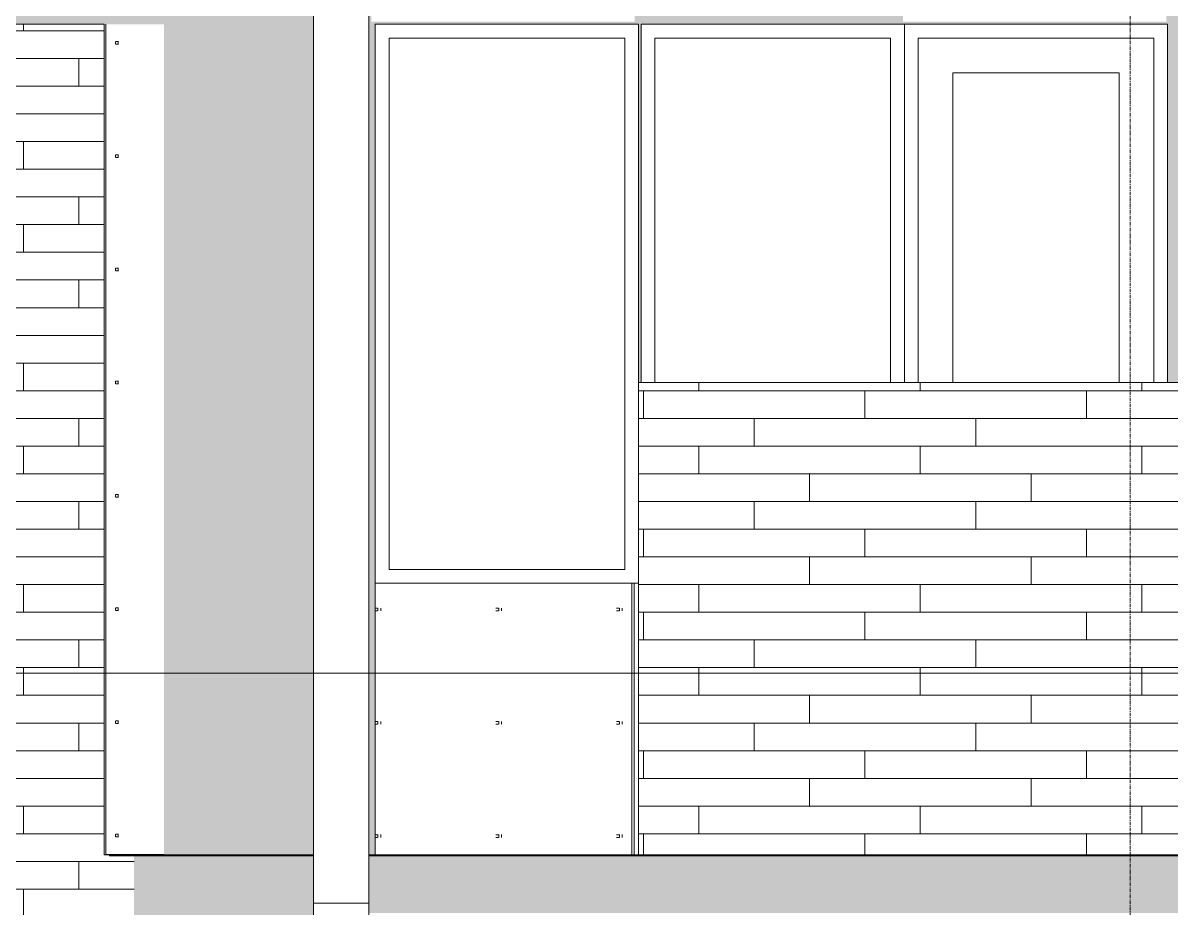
# Model space of a CAD drawing. Header units: inches. Extents: x 1747 to 7619, y -160 to 618.
# Drawn here: x 5759.1 to 5924.9, y 102.1 to 229.9 of the extents above; entities that cross this region are included whole.
import ezdxf

# ---------------------------------------------------------------- set-up
doc = ezdxf.new("R2010")
doc.units = ezdxf.units.IN
doc.header["$MEASUREMENT"] = 0
doc.linetypes.add('Grid Line 1_2_', pattern=[0.875, 0.5, -0.125, 0.125, -0.125])
for name, color, linetype, lineweight in [('0-4', 10, 'Continuous', 5), ('A-CLNG', 13, 'Continuous', 13), ('A-FLOR-LEVL-1', 51, 'Grid Line 1_2_', 9), ('A-GENM', 5, 'Continuous', 9), ('A-GLAZ', 151, 'Continuous', 13), ('A-GLAZ-1', 151, 'Continuous', 9), ('A-WALL', 113, 'Continuous', 13), ('A-WALL-PATT-1', 111, 'Continuous', 9), ('S-GRID-1', 1, 'Grid Line 1_2_', 9)]:
    doc.layers.add(name, color=color, linetype=linetype, lineweight=lineweight)
pattern_1 = [(0, (7193.2, 112.3), (-38.4, 120.375), [0.392, -38.007]), (0, (7193.2, 112.7), (-38.4, 120.375), [0.392, -38.007]), (0, (7193.2, 128.66), (-38.4, 120.375), [0.392, -38.007]), (0, (7193.2, 129.05), (-38.4, 120.375), [0.392, -38.007]), (0, (7193.2, 145.02), (-38.4, 120.375), [0.392, -38.007]), (0, (7193.2, 145.41), (-38.4, 120.375), [0.392, -38.007]), (0, (7193.2, 161.38), (-38.4, 120.375), [0.392, -38.007]), (0, (7193.2, 161.77), (-38.4, 120.375), [0.392, -38.007]), (0, (7193.2, 177.73), (-38.4, 120.375), [0.392, -38.007]), (0, (7193.2, 178.12), (-38.4, 120.375), [0.392, -38.007]), (0, (7193.2, 194.09), (-38.4, 120.375), [0.392, -38.007]), (0, (7193.2, 194.48), (-38.4, 120.375), [0.392, -38.007]), (0, (7193.2, 210.45), (-38.4, 120.375), [0.392, -38.007]), (0, (7193.2, 210.84), (-38.4, 120.375), [0.392, -38.007]), (0, (7193.2, 226.8), (-38.4, 120.375), [0.392, -38.007]), (0, (7193.2, 227.2), (-38.4, 120.375), [0.392, -38.007]), (0, (7210.65, 112.3), (-38.4, 120.375), [0.392, -38.007]), (0, (7210.65, 112.7), (-38.4, 120.375), [0.392, -38.007]), (0, (7210.65, 128.66), (-38.4, 120.375), [0.392, -38.007]), (0, (7210.65, 129.05), (-38.4, 120.375), [0.392, -38.007]), (0, (7210.65, 145.02), (-38.4, 120.375), [0.392, -38.007]), (0, (7210.65, 145.41), (-38.4, 120.375), [0.392, -38.007]), (0, (7210.65, 161.38), (-38.4, 120.375), [0.392, -38.007]), (0, (7210.65, 161.77), (-38.4, 120.375), [0.392, -38.007]), (0, (7210.65, 177.73), (-38.4, 120.375), [0.392, -38.007]), (0, (7210.65, 178.12), (-38.4, 120.375), [0.392, -38.007]), (0, (7210.65, 194.09), (-38.4, 120.375), [0.392, -38.007]), (0, (7210.65, 194.48), (-38.4, 120.375), [0.392, -38.007]), (0, (7210.65, 210.45), (-38.4, 120.375), [0.392, -38.007]), (0, (7210.65, 210.84), (-38.4, 120.375), [0.392, -38.007]), (0, (7210.65, 226.8), (-38.4, 120.375), [0.392, -38.007]), (0, (7210.65, 227.2), (-38.4, 120.375), [0.392, -38.007]), (0, (7228.1, 112.3), (-38.4, 120.375), [0.392, -38.007]), (0, (7228.1, 112.7), (-38.4, 120.375), [0.392, -38.007]), (0, (7228.1, 128.66), (-38.4, 120.375), [0.392, -38.007]), (0, (7228.1, 129.05), (-38.4, 120.375), [0.392, -38.007]), (0, (7228.1, 145.02), (-38.4, 120.375), [0.392, -38.007]), (0, (7228.1, 145.41), (-38.4, 120.375), [0.392, -38.007]), (0, (7228.1, 161.38), (-38.4, 120.375), [0.392, -38.007]), (0, (7228.1, 161.77), (-38.4, 120.375), [0.392, -38.007]), (0, (7228.1, 177.73), (-38.4, 120.375), [0.392, -38.007]), (0, (7228.1, 178.12), (-38.4, 120.375), [0.392, -38.007]), (0, (7228.1, 194.09), (-38.4, 120.375), [0.392, -38.007]), (0, (7228.1, 194.48), (-38.4, 120.375), [0.392, -38.007]), (0, (7228.1, 210.45), (-38.4, 120.375), [0.392, -38.007]), (0, (7228.1, 210.84), (-38.4, 120.375), [0.392, -38.007]), (0, (7228.1, 226.8), (-38.4, 120.375), [0.392, -38.007]), (0, (7228.1, 227.2), (-38.4, 120.375), [0.392, -38.007]), (90, (7191.46, 109.75), (-38.4, 2e-15), [120, -0.375]), (90, (7191.834, 109.75), (-38.4, 2e-15), [120, -0.375]), (90, (7193.2, 112.304), (-38.4, 2e-15), [0.392, -119.982]), (90, (7193.2, 128.66), (-38.4, 2e-15), [0.392, -119.982]), (90, (7193.2, 145.018), (-38.4, 2e-15), [0.392, -119.982]), (90, (7193.2, 161.375), (-38.4, 2e-15), [0.392, -119.982]), (90, (7193.2, 177.732), (-38.4, 2e-15), [0.392, -119.982]), (90, (7193.2, 194.09), (-38.4, 2e-15), [0.392, -119.982]), (90, (7193.2, 210.447), (-38.4, 2e-15), [0.392, -119.982]), (90, (7193.2, 226.804), (-38.4, 2e-15), [0.392, -119.982]), (90, (7193.593, 112.304), (-38.4, 2e-15), [0.392, -119.982]), (90, (7193.593, 128.66), (-38.4, 2e-15), [0.392, -119.982]), (90, (7193.593, 145.018), (-38.4, 2e-15), [0.392, -119.982]), (90, (7193.593, 161.375), (-38.4, 2e-15), [0.392, -119.982]), (90, (7193.593, 177.732), (-38.4, 2e-15), [0.392, -119.982]), (90, (7193.593, 194.09), (-38.4, 2e-15), [0.392, -119.982]), (90, (7193.593, 210.447), (-38.4, 2e-15), [0.392, -119.982]), (90, (7193.593, 226.804), (-38.4, 2e-15), [0.392, -119.982]), (90, (7210.65, 112.304), (-38.4, 2e-15), [0.392, -119.982]), (90, (7210.65, 128.66), (-38.4, 2e-15), [0.392, -119.982]), (90, (7210.65, 145.018), (-38.4, 2e-15), [0.392, -119.982]), (90, (7210.65, 161.375), (-38.4, 2e-15), [0.392, -119.982]), (90, (7210.65, 177.732), (-38.4, 2e-15), [0.392, -119.982]), (90, (7210.65, 194.09), (-38.4, 2e-15), [0.392, -119.982]), (90, (7210.65, 210.447), (-38.4, 2e-15), [0.392, -119.982]), (90, (7210.65, 226.804), (-38.4, 2e-15), [0.392, -119.982]), (90, (7211.043, 112.304), (-38.4, 2e-15), [0.392, -119.982]), (90, (7211.043, 128.66), (-38.4, 2e-15), [0.392, -119.982]), (90, (7211.043, 145.018), (-38.4, 2e-15), [0.392, -119.982]), (90, (7211.043, 161.375), (-38.4, 2e-15), [0.392, -119.982]), (90, (7211.043, 177.732), (-38.4, 2e-15), [0.392, -119.982]), (90, (7211.043, 194.09), (-38.4, 2e-15), [0.392, -119.982]), (90, (7211.043, 210.447), (-38.4, 2e-15), [0.392, -119.982]), (90, (7211.043, 226.804), (-38.4, 2e-15), [0.392, -119.982]), (90, (7228.1, 112.304), (-38.4, 2e-15), [0.392, -119.982]), (90, (7228.1, 128.66), (-38.4, 2e-15), [0.392, -119.982]), (90, (7228.1, 145.018), (-38.4, 2e-15), [0.392, -119.982]), (90, (7228.1, 161.375), (-38.4, 2e-15), [0.392, -119.982]), (90, (7228.1, 177.732), (-38.4, 2e-15), [0.392, -119.982]), (90, (7228.1, 194.09), (-38.4, 2e-15), [0.392, -119.982]), (90, (7228.1, 210.447), (-38.4, 2e-15), [0.392, -119.982]), (90, (7228.1, 226.804), (-38.4, 2e-15), [0.392, -119.982]), (90, (7228.493, 112.304), (-38.4, 2e-15), [0.392, -119.982]), (90, (7228.493, 128.66), (-38.4, 2e-15), [0.392, -119.982]), (90, (7228.493, 145.018), (-38.4, 2e-15), [0.392, -119.982]), (90, (7228.493, 161.375), (-38.4, 2e-15), [0.392, -119.982]), (90, (7228.493, 177.732), (-38.4, 2e-15), [0.392, -119.982]), (90, (7228.493, 194.09), (-38.4, 2e-15), [0.392, -119.982]), (90, (7228.493, 210.447), (-38.4, 2e-15), [0.392, -119.982]), (90, (7228.493, 226.804), (-38.4, 2e-15), [0.392, -119.982]), (180, (7229.86, 109.38), (-38.4, 120.375), [38.025, -0.375]), (180, (7229.86, 109.75), (-38.4, 120.375), [38.025, -0.375])]
pattern_2 = [(0, (5960.7217, 136.8), (0, 4), []), (90, (5960.722, 136.8), (-8, 8), [4, -28]), (90, (5976.722, 140.8), (-8, 8), [4, -28])]

# ---------------------------------------------------------------- blocks, each defined once
blk = doc.blocks.new('CTR - 2nd Phase_rvt-2-BUILDING ELEVATION - NORTH')
at = {"layer": 'A-FLOR-LEVL-1'}
blk.add_line((-12558.48, 136), (-9609.49, 136), dxfattribs=at)
blk = doc.blocks.new('CTR - 1st Phase - Common Walls_rvt-2-BUILDING ELEVATION - NORTH')
at = {"layer": 'A-FLOR-LEVL-1'}
blk.add_line((-12558.48, 136), (-9609.49, 136), dxfattribs=at)
blk = doc.blocks.new('_THE_ WINDOW _ DOOR - Door - 2nd Floor-2113395-BUILDING ELEVATION - NORTH')
at = {"layer": 'A-GLAZ'}
for p, q in [((-11932.21, 229.75), (-11932.21, 178)), ((-11894.19, 229.75), (-11932.21, 229.75)), ((-11894.19, 178), (-11894.19, 229.75)), ((-11930.21, 227.75), (-11896.19, 227.75)), ((-11930.21, 178), (-11930.21, 227.75)), ((-11896.19, 227.75), (-11896.19, 178)), ((-11925.21, 222.75), (-11901.19, 222.75)), ((-11925.21, 178), (-11925.21, 222.75)), ((-11901.19, 222.75), (-11901.19, 178))]:
    blk.add_line(p, q, dxfattribs=at)
blk = doc.blocks.new('_THE_ WINDOW _ DOOR - Window - 2nd Floor-V19-BUILDING ELEVATION - NORTH')
at = {"layer": 'A-GLAZ'}
for p, q in [((-11317.81, 229.75), (-11355.84, 229.75)), ((-11355.84, 229.75), (-11355.84, 178)), ((-11317.81, 178), (-11317.81, 229.75)), ((-11353.84, 178), (-11353.84, 227.75)), ((-11353.84, 227.75), (-11319.81, 227.75)), ((-11319.81, 227.75), (-11319.81, 178))]:
    blk.add_line(p, q, dxfattribs=at)
blk = doc.blocks.new('_THE_ WINDOW _ DOOR - Window - 2nd Floor-V30-BUILDING ELEVATION - NORTH')
at = {"layer": 'A-GLAZ-1'}
h = blk.add_hatch(dxfattribs=at)
h.set_pattern_fill('FP_61', color=256, style=0, pattern_type=2)
h.set_pattern_definition([(0, (-11354.47, 167.18), (-38.4, 120.38), [0.392, -38.007]), (0, (-11354.47, 167.57), (-38.4, 120.38), [0.392, -38.007]), (0, (-11354.47, 183.54), (-38.4, 120.38), [0.392, -38.007]), (0, (-11354.47, 183.93), (-38.4, 120.38), [0.392, -38.007]), (0, (-11354.47, 199.89), (-38.4, 120.38), [0.392, -38.007]), (0, (-11354.47, 200.29), (-38.4, 120.38), [0.392, -38.007]), (0, (-11354.47, 216.25), (-38.4, 120.38), [0.392, -38.007]), (0, (-11354.47, 216.64), (-38.4, 120.38), [0.392, -38.007]), (0, (-11354.47, 232.61), (-38.4, 120.38), [0.392, -38.007]), (0, (-11354.47, 233), (-38.4, 120.38), [0.392, -38.007]), (0, (-11354.47, 248.96), (-38.4, 120.38), [0.392, -38.007]), (0, (-11354.47, 249.36), (-38.4, 120.375), [0.392, -38.007]), (0, (-11354.47, 265.32), (-38.4, 120.375), [0.392, -38.007]), (0, (-11354.47, 265.71), (-38.4, 120.375), [0.392, -38.007]), (0, (-11354.47, 281.68), (-38.4, 120.375), [0.392, -38.007]), (0, (-11354.47, 282.07), (-38.4, 120.375), [0.392, -38.007]), (0, (-11337.02, 167.18), (-38.4, 120.38), [0.392, -38.007]), (0, (-11337.02, 167.57), (-38.4, 120.38), [0.392, -38.007]), (0, (-11337.02, 183.54), (-38.4, 120.38), [0.392, -38.007]), (0, (-11337.02, 183.93), (-38.4, 120.38), [0.392, -38.007]), (0, (-11337.02, 199.89), (-38.4, 120.38), [0.392, -38.007]), (0, (-11337.02, 200.29), (-38.4, 120.38), [0.392, -38.007]), (0, (-11337.02, 216.25), (-38.4, 120.38), [0.392, -38.007]), (0, (-11337.02, 216.64), (-38.4, 120.38), [0.392, -38.007]), (0, (-11337.02, 232.61), (-38.4, 120.38), [0.392, -38.007]), (0, (-11337.02, 233), (-38.4, 120.38), [0.392, -38.007]), (0, (-11337.02, 248.96), (-38.4, 120.375), [0.392, -38.007]), (0, (-11337.02, 249.36), (-38.4, 120.375), [0.392, -38.007]), (0, (-11337.02, 265.32), (-38.4, 120.375), [0.392, -38.007]), (0, (-11337.02, 265.71), (-38.4, 120.375), [0.392, -38.007]), (0, (-11337.02, 281.68), (-38.4, 120.375), [0.392, -38.007]), (0, (-11337.02, 282.07), (-38.4, 120.375), [0.392, -38.007]), (0, (-11319.57, 167.18), (-38.4, 120.38), [0.392, -38.007]), (0, (-11319.57, 167.57), (-38.4, 120.38), [0.392, -38.007]), (0, (-11319.57, 183.54), (-38.4, 120.38), [0.392, -38.007]), (0, (-11319.57, 183.93), (-38.4, 120.38), [0.392, -38.007]), (0, (-11319.57, 199.89), (-38.4, 120.38), [0.392, -38.007]), (0, (-11319.57, 200.29), (-38.4, 120.38), [0.392, -38.007]), (0, (-11319.57, 216.25), (-38.4, 120.38), [0.392, -38.007]), (0, (-11319.57, 216.64), (-38.4, 120.38), [0.392, -38.007]), (0, (-11319.57, 232.61), (-38.4, 120.38), [0.392, -38.007]), (0, (-11319.57, 233), (-38.4, 120.38), [0.392, -38.007]), (0, (-11319.57, 248.96), (-38.4, 120.375), [0.392, -38.007]), (0, (-11319.57, 249.36), (-38.4, 120.375), [0.392, -38.007]), (0, (-11319.57, 265.32), (-38.4, 120.375), [0.392, -38.007]), (0, (-11319.57, 265.71), (-38.4, 120.375), [0.392, -38.007]), (0, (-11319.57, 281.68), (-38.4, 120.375), [0.392, -38.007]), (0, (-11319.57, 282.07), (-38.4, 120.375), [0.392, -38.007]), (90, (-11356.214, 164.625), (-38.4, 2e-15), [120, -0.375]), (90, (-11355.84, 164.625), (-38.4, 2e-15), [120, -0.375]), (90, (-11354.473, 167.18), (-38.4, 2e-15), [0.392, -119.982]), (90, (-11354.473, 183.536), (-38.4, 2e-15), [0.392, -119.982]), (90, (-11354.473, 199.893), (-38.4, 2e-15), [0.392, -119.982]), (90, (-11354.473, 216.25), (-38.4, 2e-15), [0.392, -119.982]), (90, (-11354.473, 232.607), (-38.4, 2e-15), [0.392, -119.982]), (90, (-11354.473, 248.964), (-38.4, 2e-15), [0.392, -119.982]), (90, (-11354.473, 265.322), (-38.4, 2e-15), [0.392, -119.982]), (90, (-11354.473, 281.68), (-38.4, 2e-15), [0.392, -119.982]), (90, (-11354.08, 167.18), (-38.4, 2e-15), [0.392, -119.982]), (90, (-11354.08, 183.536), (-38.4, 2e-15), [0.392, -119.982]), (90, (-11354.08, 199.893), (-38.4, 2e-15), [0.392, -119.982]), (90, (-11354.08, 216.25), (-38.4, 2e-15), [0.392, -119.982]), (90, (-11354.08, 232.607), (-38.4, 2e-15), [0.392, -119.982]), (90, (-11354.08, 248.964), (-38.4, 2e-15), [0.392, -119.982]), (90, (-11354.08, 265.322), (-38.4, 2e-15), [0.392, -119.982]), (90, (-11354.08, 281.68), (-38.4, 2e-15), [0.392, -119.982]), (90, (-11337.023, 167.18), (-38.4, 2e-15), [0.392, -119.982]), (90, (-11337.023, 183.536), (-38.4, 2e-15), [0.392, -119.982]), (90, (-11337.023, 199.893), (-38.4, 2e-15), [0.392, -119.982]), (90, (-11337.023, 216.25), (-38.4, 2e-15), [0.392, -119.982]), (90, (-11337.023, 232.607), (-38.4, 2e-15), [0.392, -119.982]), (90, (-11337.023, 248.964), (-38.4, 2e-15), [0.392, -119.982]), (90, (-11337.023, 265.322), (-38.4, 2e-15), [0.392, -119.982]), (90, (-11337.023, 281.68), (-38.4, 2e-15), [0.392, -119.982]), (90, (-11336.63, 167.18), (-38.4, 2e-15), [0.392, -119.982]), (90, (-11336.63, 183.536), (-38.4, 2e-15), [0.392, -119.982]), (90, (-11336.63, 199.893), (-38.4, 2e-15), [0.392, -119.982]), (90, (-11336.63, 216.25), (-38.4, 2e-15), [0.392, -119.982]), (90, (-11336.63, 232.607), (-38.4, 2e-15), [0.392, -119.982]), (90, (-11336.63, 248.964), (-38.4, 2e-15), [0.392, -119.982]), (90, (-11336.63, 265.322), (-38.4, 2e-15), [0.392, -119.982]), (90, (-11336.63, 281.68), (-38.4, 2e-15), [0.392, -119.982]), (90, (-11319.573, 167.18), (-38.4, 2e-15), [0.392, -119.982]), (90, (-11319.573, 183.536), (-38.4, 2e-15), [0.392, -119.982]), (90, (-11319.573, 199.893), (-38.4, 2e-15), [0.392, -119.982]), (90, (-11319.573, 216.25), (-38.4, 2e-15), [0.392, -119.982]), (90, (-11319.573, 232.607), (-38.4, 2e-15), [0.392, -119.982]), (90, (-11319.573, 248.964), (-38.4, 2e-15), [0.392, -119.982]), (90, (-11319.573, 265.322), (-38.4, 2e-15), [0.392, -119.982]), (90, (-11319.573, 281.68), (-38.4, 2e-15), [0.392, -119.982]), (90, (-11319.18, 167.18), (-38.4, 2e-15), [0.392, -119.982]), (90, (-11319.18, 183.536), (-38.4, 2e-15), [0.392, -119.982]), (90, (-11319.18, 199.893), (-38.4, 2e-15), [0.392, -119.982]), (90, (-11319.18, 216.25), (-38.4, 2e-15), [0.392, -119.982]), (90, (-11319.18, 232.607), (-38.4, 2e-15), [0.392, -119.982]), (90, (-11319.18, 248.964), (-38.4, 2e-15), [0.392, -119.982]), (90, (-11319.18, 265.322), (-38.4, 2e-15), [0.392, -119.982]), (90, (-11319.18, 281.68), (-38.4, 2e-15), [0.392, -119.982]), (180, (-11317.81, 164.25), (-38.4, 120.38), [38.025, -0.375]), (180, (-11317.81, 164.62), (-38.4, 120.38), [38.025, -0.375])])
h.paths.add_polyline_path([(-11356.21, 109.75), (-11356.21, 149), (-11394.24, 149), (-11394.24, 109.75), (-11358.21, 109.75)], flags=0)
at = {"layer": 'A-GLAZ'}
for p, q in [((-11356.21, 229.75), (-11394.24, 229.75)), ((-11394.24, 229.75), (-11394.24, 149)), ((-11356.21, 178), (-11356.21, 229.75)), ((-11392.24, 151), (-11392.24, 227.75)), ((-11392.24, 227.75), (-11358.21, 227.75)), ((-11358.21, 227.75), (-11358.21, 151)), ((-11358.21, 151), (-11392.24, 151)), ((-11394.24, 149), (-11356.21, 149)), ((-11394.24, 149), (-11394.24, 109.75)), ((-11394.24, 109.75), (-11356.21, 109.75))]:
    blk.add_line(p, q, dxfattribs=at)
blk = doc.blocks.new('077123 - Manufactured Gutters and Downspouts - 077123 - Manufactured Gutters and Downspouts-V36-BUILDING ELEVATION - NORTH')
at = {"layer": 'A-GENM'}
for p, q in [((-11403.18, 102.78), (-11403.18, 353.15)), ((-11395.18, 353.15), (-11395.18, 102.78)), ((-11403.18, 91.91), (-11403.18, 102.78)), ((-11395.18, 102.78), (-11403.18, 102.78)), ((-11395.18, 102.78), (-11395.18, 91.91))]:
    blk.add_line(p, q, dxfattribs=at)

msp = doc.modelspace()

# ---------------------------------------------------------------- hatches: boundary and pattern name
at = {"layer": 'A-WALL-PATT-1'}
h = msp.add_hatch(dxfattribs=at)
h.set_pattern_fill('FP_30', color=256, style=0, pattern_type=2)
h.set_pattern_definition(pattern_1)
h.paths.add_polyline_path([(5094.5213, 109.75), (5118.2338, 109.75), (5118.2338, 229.75), (5156.2588, 229.75), (5156.2588, 109.75), (5156.6338, 109.75), (5156.6338, 229.75), (5194.6588, 229.75), (5194.6588, 109.75), (5233.6213, 109.75), (5233.6213, 178), (5272.0213, 178), (5272.0213, 229.75), (5310.0463, 229.75), (5310.0463, 178), (5348.4463, 178), (5348.4463, 109.75), (5348.6338, 109.75), (5348.6338, 350.5), (5094.5213, 350.5), (5094.5213, 350.125), (5195.0338, 350.125), (5195.0338, 230.125), (5094.5213, 230.125), (5094.5213, 148.5015)], flags=0)
h.paths.add_polyline_path([(7115.2213, 109.75), (7115.2213, 229.75), (7153.2463, 229.75), (7153.2463, 109.75), (7153.6213, 109.75), (7153.6213, 229.75), (7191.6463, 229.75), (7191.6463, 109.75), (7224.0463, 109.75), (7224.0463, 230.125), (7115.0338, 230.125), (7115.0338, 350.125), (7224.0463, 350.125), (7224.0463, 350.5), (7084.4463, 350.5), (7084.4463, 109.75)], flags=0)
h.paths.add_polyline_path([(6923.2213, 109.75), (6923.2213, 229.75), (6961.2463, 229.75), (6961.2463, 109.75), (6961.6213, 109.75), (6961.6213, 178), (7000.0213, 178), (7000.0213, 229.75), (7038.0463, 229.75), (7038.0463, 178), (7038.4213, 178), (7038.4213, 229.75), (7076.4463, 229.75), (7076.4463, 230.125), (6961.6213, 230.125), (6961.6213, 310), (6999.8338, 310), (6999.8338, 350.125), (7037.8588, 350.125), (7037.8588, 310), (7038.2338, 310), (7038.2338, 350.125), (7076.2588, 350.125), (7076.2588, 310), (7076.4463, 310), (7076.4463, 350.5), (6777.2463, 350.5), (6777.2463, 109.75), (6808.0213, 109.75), (6808.0213, 229.75), (6846.0463, 229.75), (6846.0463, 109.75), (6884.8213, 109.75), (6884.8213, 229.75), (6922.8463, 229.75), (6922.8463, 109.75)], flags=0)
h.paths.add_polyline_path([(5779.4713, 109.75), (5801.0588, 109.75), (5801.0588, 350.5), (5356.6338, 350.5), (5356.6338, 109.75), (5387.2213, 109.75), (5387.2213, 229.75), (5425.2463, 229.75), (5425.2463, 109.75), (5463.8338, 109.75), (5463.8338, 229.75), (5501.8588, 229.75), (5501.8588, 109.75), (5540.8213, 109.75), (5540.8213, 229.75), (5578.8463, 229.75), (5578.8463, 109.75), (5579.2213, 109.75), (5579.2213, 229.75), (5617.2463, 229.75), (5617.2463, 109.75), (5647.0213, 109.75), (5647.0213, 229.75), (5779.4713, 229.75), (5779.4713, 190.56)], flags=0)
h.paths.add_polyline_path([(5809.0588, 109.75), (5809.9963, 109.75), (5809.9963, 229.75), (5848.0213, 229.75), (5848.0213, 178), (5848.3963, 178), (5848.3963, 229.75), (5924.4463, 229.75), (5924.4463, 178), (5962.8463, 178), (5962.8463, 109.75), (5963.2213, 109.75), (5963.2213, 229.75), (6001.2463, 229.75), (6001.2463, 109.75), (6001.6213, 109.75), (6001.6213, 229.75), (6039.6463, 229.75), (6039.6463, 109.75), (6108.2588, 109.75), (6108.2588, 350.5), (5809.0588, 350.5), (5809.0588, 147.7945)], flags=0)
h.paths.add_polyline_path([(6769.2463, 109.75), (6769.2463, 350.5), (6423.4588, 350.5), (6423.4588, 109.75), (6423.6463, 109.75), (6423.6463, 229.75), (6461.6713, 229.75), (6461.6713, 109.75), (6462.4213, 109.75), (6462.4213, 229.75), (6500.4463, 229.75), (6500.4463, 109.75), (6500.8213, 109.75), (6500.8213, 229.75), (6538.8463, 229.75), (6538.8463, 109.75), (6539.0338, 109.75), (6539.0338, 229.75), (6577.0588, 229.75), (6577.0588, 109.75), (6577.6213, 109.75), (6577.6213, 229.75), (6615.6463, 229.75), (6615.6463, 109.75), (6692.8213, 109.75), (6692.8213, 229.75), (6730.8463, 229.75), (6730.8463, 109.75)], flags=0)
h.paths.add_polyline_path([(6116.2588, 109.75), (6155.2213, 109.75), (6155.2213, 229.75), (6193.2463, 229.75), (6193.2463, 109.75), (6193.6213, 109.75), (6193.6213, 229.75), (6231.6463, 229.75), (6231.6463, 109.75), (6232.0213, 109.75), (6232.0213, 229.75), (6270.0463, 229.75), (6270.0463, 109.75), (6270.4213, 109.75), (6270.4213, 229.75), (6308.4463, 229.75), (6308.4463, 109.75), (6415.4588, 109.75), (6415.4588, 350.5), (6116.2588, 350.5), (6116.2588, 122.9819)], flags=0)
h.paths.add_polyline_path([(6846.0463, 230.125), (6808.0213, 230.125), (6808.0213, 350.125), (6846.0463, 350.125), (6846.0463, 265.75)], flags=0)
h.paths.add_polyline_path([(6920.8463, 230.125), (6884.8213, 230.125), (6884.8213, 350.125), (6922.8463, 350.125), (6922.8463, 230.125)], flags=0)
h.paths.add_polyline_path([(6730.6588, 230.125), (6692.6338, 230.125), (6692.6338, 350.125), (6730.6588, 350.125), (6730.6588, 269)], flags=0)
h.paths.add_polyline_path([(6731.2213, 230.125), (6731.0338, 230.125), (6731.0338, 350.125), (6769.0588, 350.125), (6769.0588, 230.125), (6737.601, 230.125)], flags=0)
h.paths.add_polyline_path([(6579.6213, 230.125), (6577.4338, 230.125), (6577.4338, 350.125), (6615.4588, 350.125), (6615.4588, 230.125)], flags=0)
h.paths.add_polyline_path([(6464.713, 230.125), (6462.4213, 230.125), (6462.4213, 350.125), (6500.4463, 350.125), (6500.4463, 310), (6500.6338, 310), (6500.6338, 350.125), (6538.6588, 350.125), (6538.6588, 310), (6577.2463, 310), (6577.2463, 230.125), (6466.6713, 230.125)], flags=0)
h.paths.add_polyline_path([(6461.8588, 230.125), (6423.8338, 230.125), (6423.8338, 350.125), (6461.8588, 350.125), (6461.8588, 232.6185)], flags=0)
h.paths.add_polyline_path([(6346.4713, 230.125), (6270.4213, 230.125), (6270.4213, 350.125), (6346.4713, 350.125), (6346.4713, 269.375)], flags=0)
h.paths.add_polyline_path([(6120.259, 230.125), (6116.4463, 230.125), (6116.4463, 350.125), (6154.4713, 350.125), (6154.4713, 230.125)], flags=0)
h.paths.add_polyline_path([(6157.2213, 230.125), (6155.2213, 230.125), (6155.2213, 350.125), (6193.2463, 350.125), (6193.2463, 230.125), (6191.2463, 230.125)], flags=0)
h.paths.add_polyline_path([(6232.0213, 230.125), (6232.0213, 350.125), (6270.0463, 350.125), (6270.0463, 230.125), (6249.4293, 230.125)], flags=0)
h.paths.add_polyline_path([(6037.6463, 230.125), (6001.6213, 230.125), (6001.6213, 350.125), (6039.6463, 350.125), (6039.6463, 230.125)], flags=0)
h.paths.add_polyline_path([(5651.3963, 230.125), (5540.8213, 230.125), (5540.8213, 350.125), (5578.8463, 350.125), (5578.8463, 310), (5579.2213, 310), (5579.2213, 350.125), (5617.2463, 350.125), (5617.2463, 310), (5655.6463, 310), (5655.6463, 230.125), (5654.8963, 230.125)], flags=0)
h.paths.add_polyline_path([(6001.2463, 230.125), (5963.2213, 230.125), (5963.2213, 350.125), (6001.2463, 350.125), (6001.2463, 265.75)], flags=0)
h.paths.add_polyline_path([(5886.4213, 230.125), (5886.2338, 230.125), (5886.2338, 350.125), (5924.2588, 350.125), (5924.2588, 230.125), (5888.4213, 230.125)], flags=0)
h.paths.add_polyline_path([(5811.9963, 230.125), (5809.4338, 230.125), (5809.4338, 350.125), (5847.4588, 350.125), (5847.4588, 230.125)], flags=0)
h.paths.add_polyline_path([(5389.2213, 230.125), (5387.2213, 230.125), (5387.2213, 350.125), (5425.2463, 350.125), (5425.2463, 230.125), (5423.2463, 230.125)], flags=0)
h.paths.add_polyline_path([(5501.8588, 230.125), (5463.8338, 230.125), (5463.8338, 350.125), (5501.8588, 350.125), (5501.8588, 265.75)], flags=0)
h.paths.add_polyline_path([(5308.0463, 230.125), (5272.0213, 230.125), (5272.0213, 350.125), (5310.0463, 350.125), (5310.0463, 230.125)], flags=0)
h.paths.add_polyline_path([(5233.6213, 230.125), (5233.6213, 350.125), (5271.6463, 350.125), (5271.6463, 230.125), (5259.124, 230.125)], flags=0)
h = msp.add_hatch(dxfattribs=at)
h.set_pattern_fill('FP_69', color=256, style=0, pattern_type=2)
h.set_pattern_definition([(0, (5775.1587, 0.8), (0, 4), []), (90, (5775.159, 0.8), (-8, 8), [4, -28]), (90, (5791.159, 4.8), (-8, 8), [4, -28])])
h.paths.add_polyline_path([(5651.3338, -13.75), (5757.8162, -13.75), (5757.8162, 6.2807), (5765.8162, 6.2807), (5765.8162, -13.75), (5769.2463, -13.75), (5769.2463, -4), (5771.3463, -3.9606), (5771.316, 10.5416), (5771.1968, 10.7185), (5771.1219, 10.9246), (5771.0963, 11.3668), (5771.1219, 35.3668), (5771.1968, 35.5728), (5771.4133, 35.8348), (5771.5963, 35.9445), (5771.7351, 35.9833), (5771.9576, 35.9833), (5772.1581, 35.9154), (5772.2968, 35.8196), (5772.3767, 35.7498), (5772.4959, 35.5728), (5772.5708, 35.3668), (5772.5963, 35.1457), (5772.5708, 10.9246), (5772.4959, 10.7185), (5772.3463, 10.4458), (5772.3463, -4), (5775.1588, -3.9606), (5775.1588, 109.625), (5771.5963, 109.625), (5771.5963, 109.75), (5770.8463, 109.75), (5770.8463, 229.75), (5655.6463, 229.75), (5655.6463, 109.75), (5654.8963, 109.75), (5654.8963, 109.625), (5651.3338, 109.625), (5651.3338, -9.2179)], flags=0)
h = msp.add_hatch(dxfattribs=at)
h.set_pattern_fill('FP_30', color=256, style=0, pattern_type=2)
h.set_pattern_definition(pattern_1)
h.paths.add_polyline_path([(5770.8463, 109.75), (5779.4713, 109.75), (5779.4713, 229.75), (5770.8463, 229.75), (5770.8463, 190.56)], flags=0)
h = msp.add_hatch(dxfattribs=at)
h.set_pattern_fill('FP_35', color=256, style=0, pattern_type=2)
h.set_pattern_definition(pattern_2)
h.paths.add_polyline_path([(5852.2713, 109.75), (5852.2713, 178), (5848.0213, 178), (5848.0213, 109.75)], flags=0)
h = msp.add_hatch(dxfattribs=at)
h.set_pattern_fill('FP_35', color=256, style=0, pattern_type=2)
h.set_pattern_definition(pattern_2)
h.paths.add_polyline_path([(5958.5963, 109.75), (5958.5963, 178), (5852.2713, 178), (5852.2713, 109.75), (5948.032, 109.75)], flags=0)
h = msp.add_hatch(dxfattribs=at)
h.set_pattern_fill('FP_62', color=256, style=0, pattern_type=2)
h.set_pattern_definition([(0, (5775.1587, -29.2), (0, 4), []), (90, (5775.159, -29.2), (-8, 8), [4, -28]), (90, (5791.159, -25.2), (-8, 8), [4, -28])])
h.paths.add_polyline_path([(6238.0463, 75.5), (6254.3098, 71.2614), (6240.3866, 74.8867)], flags=0)
h.paths.add_polyline_path([(6384.7463, 0.5), (6384.7463, -0.0826), (6385.2462, 0), (6415.4588, 0), (6415.4588, 0.5), (6385.2463, 0.5)], flags=0)
h.paths.add_polyline_path([(6184.8442, -19.8417), (6191.1213, -19.8417), (6191.1213, 36), (6193.6213, 36), (6193.6213, 85.375), (6231.6463, 85.375), (6231.6463, 73.832), (6238.0463, 75.5), (6277.0463, 65.2384), (6277.0463, 56.8187), (6249.4293, 70.0119), (6276.9372, 56.7493), (6254.3098, 50.7957), (6240.7697, 71.2901), (6254.0463, 50.767), (6231.6463, 50.767), (6231.6463, 36), (6308.4463, 36), (6308.4463, 85.375), (6346.4713, 85.375), (6346.4713, 0.5), (6329.7713, 0.5), (6329.7713, -0.75), (6380.7064, -0.75), (6383.7463, -0.2478), (6383.716, 10.5685), (6383.5968, 10.7422), (6383.5219, 10.9444), (6383.4963, 11.3785), (6383.5219, 35.3785), (6383.5968, 35.5807), (6383.8133, 35.8379), (6383.9963, 35.9455), (6384.1351, 35.9836), (6384.3576, 35.9836), (6384.5581, 35.917), (6384.6968, 35.8229), (6384.7767, 35.7544), (6384.8959, 35.5807), (6384.9708, 35.3785), (6384.9963, 35.1615), (6384.9708, 10.9444), (6384.8959, 10.7422), (6384.7463, 10.4645), (6384.7463, 0.5), (6385.2463, 0.5), (6385.2463, 85.375), (6415.4588, 85.375), (6415.4588, 109.625), (6116.2588, 109.625), (6116.2588, -17.5754), (6143.1213, -19.8417), (6170.9533, -19.8417)], flags=0)
h.paths.add_polyline_path([(6108.2588, -16.9091), (6108.2588, 109.625), (5809.0588, 109.625), (5809.0588, 101.375), (6039.6463, 101.375), (6039.6463, 0), (6018.6713, 0), (6018.6713, -4), (5953.4141, -4.0135), (6034.1455, -10.6975), (6069.0429, -12.6705), (6080.2459, -14.5762), (6098.7307, -16.1156)], flags=0)
h.paths.add_polyline_path([(5775.1588, -4), (5801.0588, -3.9606), (5801.0588, 109.625), (5775.1588, 109.625), (5775.1588, -3.9606)], flags=0)
h.paths.add_polyline_path([(7035.9213, -0.75), (7035.9213, 0.5), (6999.8338, 0.5), (6999.8338, 85.375), (7037.8588, 85.375), (7037.8588, 36), (7038.2338, 36), (7038.2338, 85.375), (7076.2588, 85.375), (7076.2588, 73.8874), (7076.4463, 73.9363), (7076.4463, 109.625), (6777.2463, 109.625), (6777.2463, 0), (6980.4467, 0), (6980.9463, -0.0813), (6980.916, 10.5685), (6980.7968, 10.7422), (6980.7219, 10.9444), (6980.6963, 11.3785), (6980.7219, 35.3785), (6980.7968, 35.5807), (6981.0133, 35.8379), (6981.1963, 35.9455), (6981.394, 35.9923), (6981.5576, 35.9836), (6981.7581, 35.917), (6981.8968, 35.8229), (6981.9767, 35.7544), (6982.0959, 35.5807), (6982.1708, 35.3785), (6982.1963, 35.1615), (6982.1708, 10.9444), (6982.0959, 10.7422), (6981.9463, 10.4588), (6981.9463, -0.2441), (6984.3749, -0.6395), (6984.397, -0.75), (7035.215, -0.75)], flags=0)
h.paths.add_polyline_path([(6507.7698, 0), (6769.2463, 0), (6769.2463, 0.5), (6731.2213, 0.5), (6731.2213, 85.375), (6769.2463, 85.375), (6769.2463, 109.625), (6423.4588, 109.625), (6423.4588, 0), (6500.8491, 0)], flags=0)
h.paths.add_polyline_path([(6163.3158, 0.5), (6135.8713, 0.5), (6135.8713, 85.375), (6173.8963, 85.375), (6173.8963, 0.5), (6168.6979, 0.5)], flags=0)
h.paths.add_polyline_path([(6615.4117, 0.5), (6577.4338, 0.5), (6577.4338, 85.375), (6615.4588, 85.375), (6615.4588, 0.5)], flags=0)
h.paths.add_polyline_path([(6572.3549, 0.5), (6539.0338, 0.5), (6539.0338, 85.375), (6577.0588, 85.375), (6577.0588, 0.5)], flags=0)
h.paths.add_polyline_path([(6723.0535, 0.5), (6692.4463, 0.5), (6692.4463, 85.375), (6730.4713, 85.375), (6730.4713, 0.5)], flags=0)
h.paths.add_polyline_path([(6959.8657, 0.5), (6923.2213, 0.5), (6923.2213, 85.375), (6961.2463, 85.375), (6961.2463, 0.5)], flags=0)
h.paths.add_polyline_path([(6448.5667, 4), (6428.2588, 4), (6428.2588, 34), (6458.2588, 34), (6458.2588, 4), (6453.9488, 4)], flags=0)
h.paths.add_polyline_path([(6830.6954, 4), (6812.2338, 4), (6812.2338, 34), (6842.2338, 34), (6842.2338, 4)], flags=0)
h.paths.add_polyline_path([(7076.2588, 36), (7076.4463, 36), (7076.4463, 50.767), (7076.2588, 50.767), (7076.2588, 43.3553)], flags=0)
h.paths.add_polyline_path([(7114.8463, 36), (7114.8463, 55.0415), (7098.7098, 50.7957), (7085.1697, 71.2901), (7098.4463, 50.767), (7084.4463, 50.767), (7084.4463, 36), (7110.5643, 36)], flags=0)
h.paths.add_polyline_path([(7152.8713, 36), (7194.1463, 36), (7194.1463, 109.625), (7084.4463, 109.625), (7084.4463, 74.9788), (7114.8463, 67.0156), (7114.8463, 85.375), (7152.8713, 85.375), (7152.8713, 47.35)], flags=0)
h.paths.add_polyline_path([(7114.8463, 59.8788), (7114.8463, 59.9801), (7091.1781, 71.2901), (7110.5643, 61.9433)], flags=0)
h.paths.add_polyline_path([(6297.4463, 63.375), (6297.4463, 71.125), (6297.1963, 71.125), (6297.1963, 77.625), (6297.4463, 77.625), (6297.4463, 85.375), (6299.4463, 85.375), (6299.4463, 77.625), (6299.6963, 77.625), (6299.6963, 71.125), (6299.4463, 71.125), (6299.4463, 63.375)], flags=0)
h.paths.add_polyline_path([(6491.8213, 63.375), (6489.8213, 63.375), (6489.8213, 71.125), (6489.5713, 71.125), (6489.5713, 77.625), (6489.8213, 77.625), (6489.8213, 85.375), (6491.8213, 85.375), (6491.8213, 77.625), (6492.0713, 77.625), (6492.0713, 71.125), (6491.8213, 71.125)], flags=0)
h.paths.add_polyline_path([(6990.6463, 63.375), (6988.6463, 63.375), (6988.6463, 71.125), (6988.3963, 71.125), (6988.3963, 77.625), (6988.6463, 77.625), (6988.6463, 85.375), (6990.6463, 85.375), (6990.6463, 77.625), (6990.8963, 77.625), (6990.8963, 71.125), (6990.6463, 71.125), (6990.6463, 64.3845)], flags=0)
h.paths.add_polyline_path([(6683.4463, 63.375), (6681.4463, 63.375), (6681.4463, 71.125), (6681.1963, 71.125), (6681.1963, 77.625), (6681.4463, 77.625), (6681.4463, 85.375), (6683.4463, 85.375), (6683.4463, 77.625), (6683.6963, 77.625), (6683.6963, 71.125), (6683.4463, 71.125)], flags=0)
h.paths.add_polyline_path([(6231.6463, 65.6068), (6235.2749, 71.2901), (6231.6463, 65.7783)], flags=0)
h.paths.add_polyline_path([(7076.2588, 65.9353), (7076.4463, 66.2251), (7076.4463, 66.3859), (7076.2588, 66.1011)], flags=0)
h.paths.add_polyline_path([(7114.8463, 66.975), (7114.8463, 67.0088), (7110.5643, 68.1017)], flags=0)
h.paths.add_polyline_path([(5792.0588, 75.375), (5790.0588, 75.375), (5790.0588, 83.125), (5789.8088, 83.125), (5789.8088, 89.625), (5790.0588, 89.625), (5790.0588, 97.375), (5792.0588, 97.375), (5792.0588, 89.625), (5792.3088, 89.625), (5792.3088, 83.125), (5792.0588, 83.125)], flags=0)

# ---------------------------------------------------------------- linework, layer by layer
at = {"layer": 'A-CLNG'}
for p, q in [((5771.5963, 109.625), (5771.5963, 109.75)), ((5801.0588, 109.625), (5771.5963, 109.625)), ((6108.2588, 109.625), (5809.0588, 109.625))]:
    msp.add_line(p, q, dxfattribs=at)
at = {"layer": 'A-FLOR-LEVL-1'}
msp.add_line((4646.5044, 136), (7593.9954, 136), dxfattribs=at)
at = {"layer": 'A-WALL'}
for p, q in [((5655.6463, 229.75), (5770.8463, 229.75)), ((5770.8463, 109.75), (5770.8463, 229.75)), ((5962.8463, 178), (5848.0213, 178)), ((5848.0213, 109.75), (5848.0213, 178)), ((5809.9963, 109.75), (5809.9963, 149)), ((5770.8463, 109.75), (5801.0588, 109.75)), ((5809.0588, 109.75), (5809.9963, 109.75)), ((5848.0213, 109.75), (5963.2213, 109.75))]:
    msp.add_line(p, q, dxfattribs=at)
at = {"layer": 'S-GRID-1'}
msp.add_line((5919.0463, -159.8356), (5919.0463, 470.5), dxfattribs=at)

# ---------------------------------------------------------------- block references
at = {"layer": '0-4'}
for name in ['CTR - 2nd Phase_rvt-2-BUILDING ELEVATION - NORTH', 'CTR - 1st Phase - Common Walls_rvt-2-BUILDING ELEVATION - NORTH']:
    msp.add_blockref(name, (17204.2357, 0), dxfattribs=at)
at = {"layer": 'A-GENM'}
msp.add_blockref('077123 - Manufactured Gutters and Downspouts - 077123 - Manufactured Gutters and Downspouts-V36-BUILDING ELEVATION - NORTH', (17204.2357, 0), dxfattribs=at)
at = {"layer": 'A-GLAZ'}
for name, p in [('_THE_ WINDOW _ DOOR - Window - 2nd Floor-V30-BUILDING ELEVATION - NORTH', (17204.2357, 0)), ('_THE_ WINDOW _ DOOR - Window - 2nd Floor-V19-BUILDING ELEVATION - NORTH', (17204.2357, 0)), ('_THE_ WINDOW _ DOOR - Door - 2nd Floor-2113395-BUILDING ELEVATION - NORTH', (17818.6357, 0))]:
    msp.add_blockref(name, p, dxfattribs=at)

doc.saveas('drawing.dxf')
